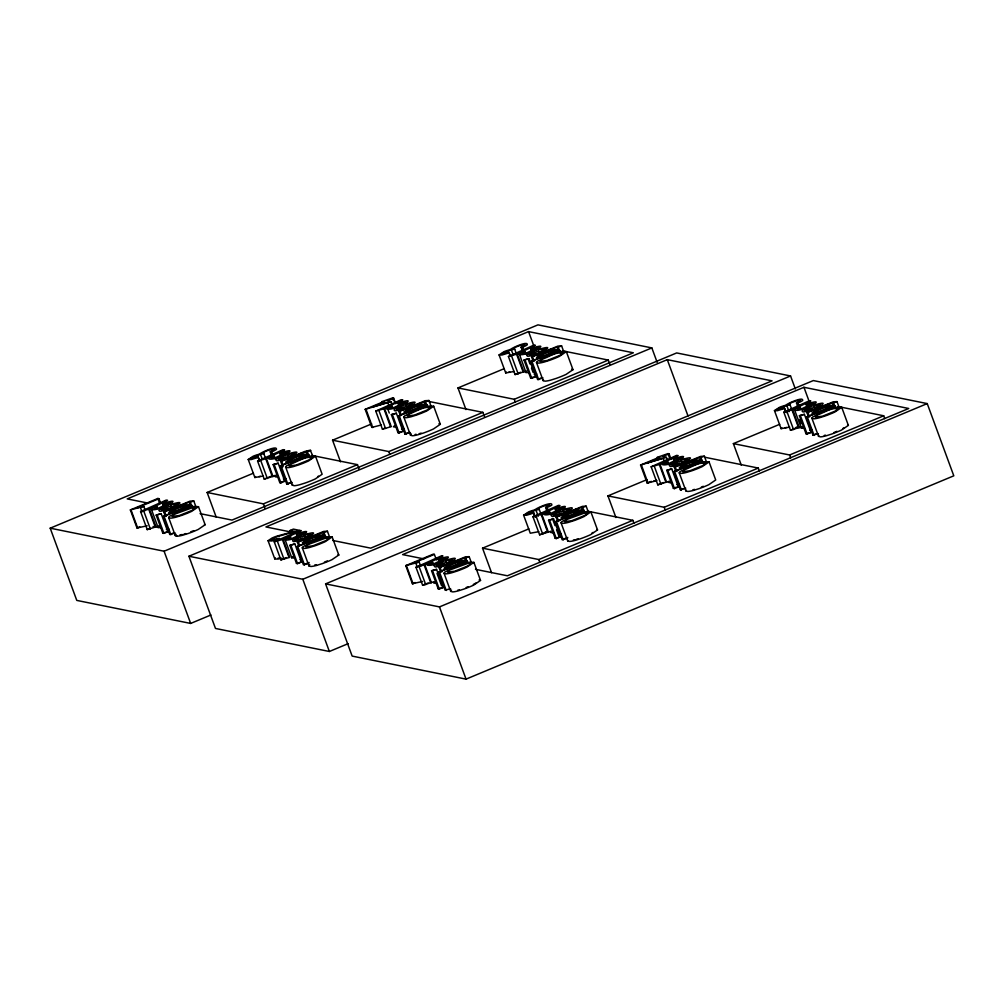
<?xml version="1.0" encoding="UTF-8"?>
<svg xmlns="http://www.w3.org/2000/svg" width="1004" height="1004" viewBox="0 0 1004 1004"><rect width="100%" height="100%" fill="white"/><g stroke="black" fill="none" stroke-linecap="round" stroke-linejoin="round"><path stroke-width="1.5" d="M198.491 506.681L191.626 511.375A20.883 3.376 -20.2 0 1 181.849 515.341L176.353 517.085A13.454 2.171 -20.2 0 1 170.554 518.139L168.672 517.637A14.081 2.272 -20.2 0 1 169.5 516.345L177.382 512.115L189.204 507.685A12.6 2.033 -20.2 0 1 193.897 506.505L198.491 506.681L205.142 524.741L198.265 529.434A20.883 3.376 -20.2 0 1 188.501 533.4L182.992 535.132A13.454 2.171 -20.2 0 1 177.193 536.199M315.494 456.192L308.617 460.899A20.883 3.376 -20.2 0 1 298.853 464.865L293.356 466.596A13.454 2.171 -20.2 0 1 287.546 467.663L285.676 467.149A14.081 2.272 -20.2 0 1 286.504 465.856L294.385 461.627L306.207 457.209A12.6 2.033 -20.2 0 1 310.901 456.029L315.494 456.192L322.133 474.252L315.269 478.946A20.883 3.376 -20.2 0 1 305.492 482.911L299.995 484.643A13.454 2.171 -20.2 0 1 294.185 485.71L292.315 485.208L285.676 467.149M332.148 536.952L325.271 541.645A20.883 3.376 -20.2 0 1 315.507 545.611L310.01 547.356A13.454 2.171 -20.2 0 1 304.199 548.422L302.329 547.908A14.081 2.272 -20.2 0 1 303.158 546.615L311.039 542.386L322.861 537.956A12.6 2.033 -20.2 0 1 327.555 536.776L332.148 536.952L338.8 555.011L331.922 559.705A20.883 3.376 -20.2 0 1 322.146 563.671L316.649 565.403M433.69 406.231L426.813 410.925A20.883 3.376 -20.2 0 1 417.036 414.89L411.54 416.635A13.454 2.171 -20.2 0 1 405.741 417.702L403.859 417.187A14.081 2.272 -20.2 0 1 404.7 415.894L412.569 411.665L424.391 407.235A12.6 2.033 -20.2 0 1 429.084 406.055L433.69 406.231L440.329 424.29L433.452 428.984A20.883 3.376 -20.2 0 1 423.688 432.95L418.191 434.682A13.454 2.171 -20.2 0 1 412.38 435.749L410.51 435.247L403.859 417.187M473.888 562.378L467.011 567.072A20.883 3.376 -20.2 0 1 457.247 571.038L451.737 572.769A13.454 2.171 -20.2 0 1 445.939 573.836L444.069 573.334A14.081 2.272 -20.2 0 1 444.897 572.042L452.766 567.8L464.601 563.382A12.6 2.033 -20.2 0 1 469.282 562.202L473.888 562.378L480.527 580.425L473.65 585.131A20.883 3.376 -20.2 0 1 463.886 589.084L458.389 590.829A13.454 2.171 -20.2 0 1 452.578 591.896L450.708 591.381L444.069 573.334M566.344 351.638L559.466 356.332A20.883 3.376 -20.2 0 1 549.69 360.298L544.193 362.042A13.454 2.171 -20.2 0 1 538.395 363.097L536.512 362.595A14.081 2.272 -20.2 0 1 537.353 361.302L545.222 357.073L557.044 352.642A12.6 2.033 -20.2 0 1 561.738 351.463L566.344 351.638L572.983 369.698L566.105 374.392A20.883 3.376 -20.2 0 1 556.341 378.357L550.845 380.089A13.454 2.171 -20.2 0 1 545.034 381.156L543.164 380.642L536.512 362.595M590.879 511.889L584.014 516.583A20.883 3.376 -20.2 0 1 574.238 520.549L568.741 522.293A13.454 2.171 -20.2 0 1 562.93 523.348L561.06 522.846L567.712 540.892L569.582 541.407A13.454 2.171 -20.2 0 0 575.38 540.34L580.889 538.608A20.883 3.376 -20.2 0 0 590.653 534.643L597.531 529.949L590.879 511.889L586.286 511.714A12.6 2.033 -20.2 0 0 581.592 512.893L569.77 517.324L561.889 521.553A14.081 2.272 -20.2 0 0 561.06 522.846M709.075 461.928L702.198 466.622A20.883 3.376 -20.2 0 1 692.434 470.587L686.937 472.319A13.454 2.171 -20.2 0 1 681.126 473.386L679.256 472.884A14.081 2.272 -20.2 0 1 680.084 471.591L687.953 467.349L699.788 462.932A12.6 2.033 -20.2 0 1 704.469 461.752L709.075 461.928L715.714 479.975L708.837 484.681A20.883 3.376 -20.2 0 1 699.073 488.647L693.576 490.379A13.454 2.171 -20.2 0 1 687.765 491.445L685.895 490.931L679.256 472.884M841.728 407.335L834.851 412.029A20.883 3.376 -20.2 0 1 825.087 415.995L819.59 417.727A13.454 2.171 -20.2 0 1 813.78 418.793L811.91 418.291L818.549 436.338L820.419 436.853A13.454 2.171 -20.2 0 0 826.229 435.786L831.726 434.042A20.883 3.376 -20.2 0 0 841.49 430.076L848.367 425.382L841.728 407.335L837.123 407.16A12.6 2.033 -20.2 0 0 832.441 408.339L820.607 412.757L812.738 416.999A14.081 2.272 -20.2 0 0 811.91 418.291M263.399 475.996L254.865 477.527L248.226 459.481L253.196 456.218A6.476 1.042 -20.2 0 1 258.43 454.473L260.136 453.657C262.094 452.026 277.493 445.123 276.464 449.328A9.036 1.456 -20.2 0 1 273.314 451.135L270.227 451.8L271.758 455.967M254.865 477.527L255.543 476.511M514.249 371.442L505.715 372.973L499.076 354.927L504.033 351.664A6.476 1.042 -20.2 0 1 509.279 349.907L510.973 349.103C512.944 347.472 528.342 340.557 527.301 344.774A9.036 1.456 -20.2 0 1 524.151 346.581L521.076 347.246L522.607 351.413M505.715 372.973L506.38 371.957M538.797 531.693L530.263 533.224L523.611 515.178L528.581 511.914A6.476 1.042 -20.2 0 1 533.827 510.157L535.521 509.354C537.491 507.723 552.89 500.808 551.849 505.025A9.036 1.456 -20.2 0 1 548.699 506.832L545.624 507.497L547.155 511.663M789.633 427.127L781.099 428.67L774.46 410.611L779.43 407.36A6.476 1.042 -20.2 0 1 784.664 405.603L786.37 404.788C788.328 403.169 803.727 396.254 802.698 400.471A9.036 1.456 -20.2 0 1 799.548 402.265L796.461 402.93L797.992 407.097M781.099 428.67L781.777 427.654M151.453 509.48L151.554 509.191A7.605 1.23 -20.2 0 1 153.336 507.873L157.264 506.706L154.465 508.476L155.934 508.651A5.836 0.941 -20.2 0 0 159.172 507.811L170.278 502.477L162.773 503.694C188.413 495.11 158.406 511.952 151.453 509.48L158.092 527.539L161.406 527.715M158.092 527.539L158.193 527.238A7.605 1.23 -20.2 0 1 159.147 526.435M285.111 539.75L285.211 539.462A7.605 1.23 -20.2 0 1 286.993 538.157L290.922 536.977L288.123 538.746L289.591 538.922A5.836 0.941 -20.2 0 0 292.829 538.081L303.936 532.747L296.418 533.965C322.071 525.393 292.064 542.223 285.111 539.75L291.75 557.81L295.063 557.986M291.75 557.81L291.85 557.509A7.605 1.23 -20.2 0 1 292.804 556.705M386.741 408.741C392.514 412.205 424.039 394.446 397.96 403.244L398.977 406.018M529.246 372.672L525.933 372.497L519.394 354.148A7.605 1.23 -20.2 0 1 521.176 352.831L525.105 351.664L526.134 354.45M525.933 372.497L526.046 372.195A7.605 1.23 -20.2 0 1 526.397 371.831M550.581 532.446L553.794 532.923M794.679 410.134L794.791 409.833A7.605 1.23 -20.2 0 1 796.574 408.528L800.502 407.36L797.703 409.13L799.171 409.293A5.836 0.941 -20.2 0 0 802.397 408.465L813.504 403.131L805.999 404.336C831.638 395.764 801.644 412.606 794.679 410.134L801.33 428.181L804.631 428.357M801.33 428.181L801.43 427.892A7.605 1.23 -20.2 0 1 801.782 427.516M280.831 558.362A8.057 1.305 -20.2 0 1 278.07 559.052L274.832 559.027L268.055 540.692L271.971 538.069A9.187 1.481 -20.2 0 1 276.928 536.111L294.536 531.342L290.143 530.463L291.16 533.237M274.694 558.739L275.447 557.873M274.268 456.23L271.469 457.987L272.937 458.163A5.836 0.941 -20.2 0 0 276.175 457.322L287.269 452.001L279.765 453.206C305.856 444.408 274.318 462.166 268.557 458.702A7.605 1.23 -20.2 0 1 270.34 457.397L274.268 456.23L275.284 459.004M525.105 351.664L522.318 353.433L523.774 353.609A5.836 0.941 -20.2 0 0 527.012 352.768L538.119 347.434L530.614 348.652C556.254 340.067 526.247 356.909 519.294 354.437M432.661 562.403L429.863 564.173L431.331 564.336A5.836 0.941 -20.2 0 0 434.556 563.508L445.663 558.174L438.158 559.379C464.25 550.594 432.711 568.352 426.938 564.875A7.605 1.23 -20.2 0 1 428.721 563.57L432.661 562.403L433.678 565.177M549.652 511.914L546.854 513.684L548.322 513.86A5.836 0.941 -20.2 0 0 551.56 513.019L562.667 507.685L555.149 508.902C581.241 500.105 549.715 517.863 543.942 514.399A7.605 1.23 -20.2 0 1 545.724 513.082L549.652 511.914L550.681 514.701M667.848 461.953L665.05 463.722L666.518 463.886A5.836 0.941 -20.2 0 0 669.743 463.057L680.85 457.724L673.345 458.941C699.437 450.143 667.898 467.902 662.125 464.425A7.605 1.23 -20.2 0 1 663.92 463.12L667.848 461.953L668.865 464.726M270.227 451.8L272.435 450.721A5.447 0.878 -20.2 0 0 273.854 449.202C271.231 449.102 260.438 452.415 263.876 453.783L265.407 457.949M521.076 347.246L523.272 346.167A5.447 0.878 -20.2 0 0 524.703 344.648C522.067 344.548 511.287 347.861 514.713 349.229L516.244 353.395M545.624 507.497L547.82 506.418A5.447 0.878 -20.2 0 0 549.251 504.899C546.615 504.799 535.835 508.112 539.261 509.48L540.792 513.646M796.461 402.93L798.669 401.851A5.447 0.878 -20.2 0 0 800.088 400.332C797.465 400.245 786.672 403.558 790.098 404.926L791.641 409.092M165.597 507.359L161.393 509.957L169.224 508.087L165.597 507.359L166.626 510.132M282.601 456.87L278.397 459.468L286.228 457.598L282.601 456.87L283.617 459.644M400.784 406.909L396.593 409.506L404.411 407.637L400.784 406.909L401.813 409.682M533.438 352.316L529.246 354.914L537.065 353.044L533.438 352.316L534.467 355.09M440.982 563.043L436.79 565.654L444.609 563.784L440.982 563.043L442.011 565.829M676.181 462.593L671.977 465.203L679.796 463.333L676.181 462.593L677.198 465.379M808.835 408L804.631 410.611L812.449 408.741L808.835 408L809.851 410.787M210.928 614.988L190.66 623.434L76.768 600.405L50.2 528.179L537.956 324.869L651.847 347.911L657.156 362.356M200.11 513.634L231.999 520.085L633.348 352.793L528.568 331.609L127.219 498.9L148.479 503.192M381.457 424.956L371.819 427.403L365.18 409.343L382.938 401.939L381.733 401.7L392.589 397.923L393.681 398.149L395.727 403.696M393.681 398.149L387.117 400.885L391.008 401.663L392.024 404.436M147.186 525.795L137.008 527.991L130.357 509.932L157.879 498.461L158.983 498.687L160.514 502.853M365.18 409.343L391.008 401.663M158.983 498.687L137.535 507.622L143.798 506.38L145.329 510.547M130.357 509.932L143.798 506.38M375.772 411.1L384.607 408.603L391.259 426.65L382.411 429.16L375.772 411.1L401.261 399.705L402.78 399.906L386.414 407.348L387.23 407.511L389.276 413.058M257.589 461.074L283.065 449.666L284.584 449.88L266.424 458.564L257.589 461.074L264.228 479.121L275.686 475.519L274.87 475.356M508.426 356.508L533.915 345.1L535.433 345.313L517.261 353.998L508.426 356.508L515.077 374.567L526.523 370.965M384.607 408.603L387.23 407.511M140.585 511.551L166.074 500.143L167.593 500.356L149.42 509.041L140.585 511.551L147.224 529.61L158.682 526.008M391.359 414.639L396.367 413.234L403.006 431.281L399.103 432.912L397.998 432.686L391.359 414.639L396.367 413.234M400.445 415.656L398.914 411.489L425.257 400.696L428.959 400.508L431.005 406.068M273.163 464.601L278.171 463.195L284.822 481.255L280.907 482.874L279.815 482.66L273.163 464.601L278.171 463.195M282.764 467.011L280.718 461.451L304.839 451.449L310.261 450.156L312.809 456.029M398.914 411.489L425.169 401.462L427.93 407.21M524.013 360.047L529.02 358.641L535.659 376.688L531.756 378.32L530.652 378.094L524.013 360.047L529.02 358.641M533.099 361.063L531.568 356.897L557.91 346.104L561.612 345.916L563.658 351.475M216.174 517.035L207.138 492.475L253.447 473.173M298.313 454.473L301.213 453.268M340.532 461.865L332.562 440.204L371.643 423.914M465.956 409.582L457.987 387.921L504.297 368.619M549.163 349.919L552.049 348.714M280.718 461.451L306.973 451.423L309.232 455.791M531.568 356.897L557.822 346.857L560.081 351.237M156.172 515.09L161.18 513.684L167.819 531.731L163.916 533.362L162.811 533.137L156.172 515.09L161.18 513.684M165.258 516.106L163.727 511.94L190.07 501.147L193.772 500.958L195.818 506.518M163.727 511.94L189.982 501.9L192.743 507.66L194.663 507.535L194.789 508.551A10.379 1.682 -20.2 0 1 191.275 510.71L179.264 515.529L172.023 516.445A9.714 1.569 -20.2 0 1 175.085 514.035L192.73 507.597M410.385 432.523L404.963 434.104L398.312 416.045L408.088 411.966C396.593 414.69 412.242 406.444 415.694 406.131A10.115 1.631 -20.2 0 1 421.329 404.424L424.805 404.273L423.311 405.679L426.825 404.85L427.842 407.624M292.202 482.485L286.767 484.066L280.129 466.007L289.905 461.94C278.409 464.651 294.059 456.406 297.51 456.092A10.115 1.631 -20.2 0 1 303.145 454.385L306.622 454.235L305.128 455.64L308.63 454.812L309.659 457.586M398.312 416.045L426.825 404.85M543.038 377.918L537.617 379.499L530.978 361.453L540.754 357.374C529.246 360.097 544.896 351.839 548.347 351.526A10.115 1.631 -20.2 0 1 553.982 349.831L557.458 349.681L555.965 351.086L559.479 350.245L560.496 353.031M280.129 466.007L308.63 454.812M530.978 361.453L559.479 350.245M175.198 532.961L169.776 534.542L163.125 516.495L172.901 512.416C161.406 515.14 177.055 506.882 180.507 506.568A10.115 1.631 -20.2 0 1 186.142 504.874L189.618 504.723L188.124 506.129L191.638 505.288L192.655 508.074M137.008 527.991L139.757 526.849M163.125 516.495L191.638 505.288M382.411 429.16L385.197 428.005M264.228 479.121L271.168 476.235M515.077 374.567L520.624 372.246M147.224 529.61L149.998 528.455M397.998 432.686L403.006 431.281M279.815 482.66L282.413 481.569M530.652 378.094L533.262 377.015M162.811 533.137L167.819 531.731M404.963 434.104L409.155 432.347M286.767 484.066L290.959 482.322M537.617 379.499L541.809 377.755M171.169 533.965L173.968 532.798M207.138 492.475L263.399 503.857L357.474 464.651L359.068 468.981M332.562 440.204L388.824 451.574L482.886 412.368L484.493 416.698M457.987 387.921L514.249 399.291L608.311 360.085L609.905 364.414M50.2 528.179L164.091 551.221L651.847 347.911M348.2 643.639L329.375 651.483L215.483 628.454L188.915 556.241L676.671 352.931L790.562 375.96L795.344 388.962M332.751 540.466L370.714 548.146L772.063 380.855L667.284 359.658L265.934 526.949L290.231 531.869M290.143 530.463L293.369 529.108L299.292 530.313L276.627 536.876L271.13 539.713L272.548 539.989A5.271 0.853 -20.2 0 0 276.301 538.985L279.501 538.433L275.811 539.801A8.057 1.305 -20.2 0 1 271.419 541.005L268.055 540.692M274.243 541.821L299.732 530.426L301.25 530.627L283.078 539.324L274.243 541.821L280.882 559.881L289.717 557.371L283.078 539.324M289.83 545.36L294.837 543.955L301.476 562.002L297.573 563.633L296.469 563.407L289.83 545.36L294.837 543.955M298.916 546.377L297.372 542.21L323.727 531.417L327.429 531.229L329.463 536.789M297.372 542.21L323.639 532.183L326.4 537.931L328.321 537.818L328.446 538.834A10.379 1.682 -20.2 0 1 324.932 540.98L312.922 545.799L305.68 546.716A9.714 1.569 -20.2 0 1 308.743 544.306L326.388 537.868M296.782 546.766L306.559 542.687C295.063 545.41 310.713 537.165 314.164 536.851A10.115 1.631 -20.2 0 1 319.799 535.145L323.275 534.994L321.782 536.4L325.283 535.571L296.782 546.766L303.434 564.825L308.855 563.244M280.882 559.881L286.429 557.571M296.469 563.407L301.476 562.002M304.827 564.235L309.019 562.491M188.915 556.241L302.806 579.27L790.562 375.96M325.585 583.876L813.34 380.566L927.232 403.595L953.8 475.821L466.044 679.131L352.153 656.089L325.585 583.876L439.476 606.905L927.232 403.595M475.494 569.331L507.384 575.781L908.733 408.49L803.953 387.293L402.604 554.597L423.864 558.889M656.842 480.64L647.203 483.087L640.565 465.04L658.323 457.636L657.118 457.385L667.974 453.62L669.066 453.833L671.111 459.393M669.066 453.833L662.514 456.569L666.392 457.36L667.422 460.133M422.571 581.479L412.393 583.688L405.754 565.628L433.264 554.158L434.368 554.384L436.414 559.943M640.565 465.04L666.392 457.36M434.368 554.384L412.92 563.319L419.183 562.077L420.714 566.243M405.754 565.628L419.183 562.077M651.157 466.797L676.646 455.389L678.164 455.603L660.004 464.287L651.157 466.797L657.808 484.857L669.254 481.255M532.973 516.759L558.462 505.351L559.981 505.564L541.809 514.249L532.973 516.759L539.612 534.818L551.071 531.216M783.823 412.205L809.299 400.797L810.818 401.01L792.658 409.695L783.823 412.205L790.462 430.252L801.907 426.662L801.104 426.499M415.97 567.247L441.459 555.839L442.977 556.053L424.805 564.737L415.97 567.247L422.621 585.294L434.067 581.705M666.744 470.336L671.751 468.931L678.39 486.978L674.487 488.609L673.383 488.383L666.744 470.336L671.751 468.931M675.83 471.353L674.299 467.186L700.654 456.393L704.344 456.205L706.389 461.752M674.299 467.186L700.554 457.146L703.315 462.907M548.56 520.298L553.568 518.892L560.207 536.939L556.304 538.571L555.199 538.345L548.56 520.298L553.568 518.892M557.647 521.314L556.103 517.148L582.458 506.355L586.16 506.167L588.193 511.726M799.397 415.731L804.405 414.326L811.044 432.385L807.141 434.017L806.036 433.791L799.397 415.731L804.405 414.326M808.484 416.76L806.952 412.594L833.307 401.801L836.997 401.613L839.043 407.16M491.558 572.719L482.535 548.171L528.844 528.87M572.255 510.772L576.597 508.965M615.929 517.549L607.947 495.888L647.028 479.598M741.341 465.279L733.372 443.617L779.681 424.303M823.104 406.206L827.434 404.399M556.103 517.148L582.37 507.108L585.131 512.868L587.051 512.743L587.177 513.759A10.379 1.682 -20.2 0 1 583.663 515.918L571.652 520.737L564.411 521.653A9.714 1.569 -20.2 0 1 567.473 519.244L585.119 512.806M806.952 412.594L833.207 402.554L835.981 408.314M431.557 570.774L436.564 569.368L443.203 587.428L439.3 589.059L438.196 588.833L431.557 570.774L436.564 569.368M440.643 571.803L439.112 567.636L465.454 556.843L469.157 556.655L471.202 562.202M439.112 567.636L465.367 557.596L468.128 563.357L470.06 563.231L470.173 564.248A10.379 1.682 -20.2 0 1 466.672 566.407L454.661 571.226L447.407 572.142A9.714 1.569 -20.2 0 1 450.47 569.732L468.115 563.282M673.709 471.742L683.486 467.663C671.977 470.374 687.64 462.129 691.091 461.815A10.115 1.631 -20.2 0 1 696.726 460.121L700.19 459.97L698.709 461.363L702.21 460.535L673.709 471.742L680.348 489.789L685.77 488.208M647.203 483.087L651.307 481.38M555.513 521.703L565.29 517.625C553.794 520.348 569.444 512.09 572.895 511.776A10.115 1.631 -20.2 0 1 578.53 510.082L582.006 509.932L580.513 511.337L584.027 510.496L555.513 521.703L562.165 539.75L567.586 538.169M818.423 433.615L813.002 435.196L806.363 417.149L816.139 413.071C804.631 415.781 820.293 407.536 823.744 407.222A10.115 1.631 -20.2 0 1 829.379 405.528L832.856 405.378L831.362 406.771L834.864 405.942L835.88 408.716M806.363 417.149L834.864 405.942M438.522 572.192L448.299 568.113C436.79 570.824 452.44 562.579 455.904 562.265A10.115 1.631 -20.2 0 1 461.539 560.571L465.003 560.42L463.509 561.813L467.023 560.985L438.522 572.192L445.161 590.239L450.583 588.658M412.393 583.688L415.141 582.533M657.808 484.857L663.355 482.535M539.612 534.818L546.553 531.919L545.448 531.706M790.462 430.252L797.389 427.365L796.285 427.139M422.621 585.294L428.168 582.985M673.383 488.383L675.993 487.304M555.199 538.345L560.207 536.939M806.036 433.791L811.044 432.385M438.196 588.833L443.203 587.428M680.348 489.789L683.147 488.634M563.558 539.173L567.749 537.429M813.002 435.196L815.8 434.029M482.535 548.171L538.797 559.542L632.859 520.336L633.926 523.222M607.947 495.888L664.209 507.271L758.284 468.065L759.338 470.951M733.372 443.617L789.633 454.988L883.708 415.781L884.762 418.668M190.785 531.844L193.709 530.652M324.443 562.114L327.367 560.922M834.01 432.486L836.947 431.306M701.357 487.078L703.315 486.287M466.17 587.528L468.128 586.738M510.358 355.529L508.827 352.278C491.583 357.236 511.161 349.116 514.713 349.229M259.509 460.083L257.99 456.833C240.734 461.79 260.325 453.682 263.876 453.783M786.257 412.606L784.224 407.963C766.604 412.82 786.722 405.039 790.098 404.926M535.408 517.16L533.375 512.529C515.767 517.374 535.872 509.593 539.261 509.48M558.538 347.07L561.612 345.916M425.884 401.663L428.959 400.508M307.701 451.624L310.763 450.47M190.697 502.113L193.772 500.958M324.355 532.384L327.429 531.229M833.935 402.755L836.997 401.613M701.281 457.347L704.344 456.205M583.086 507.321L586.16 506.167M466.094 557.797L469.157 556.655M509.329 352.743L501.975 355.014L499.076 354.927M258.492 457.309L251.138 459.568L248.226 459.481M784.726 408.44L777.372 410.699L774.46 410.611M533.877 512.994L526.523 515.265L523.611 515.178M397.96 403.244L405.465 402.027L394.359 407.36A5.836 0.941 -20.2 0 1 391.121 408.201L389.665 408.026L392.451 406.256L388.523 407.436A7.605 1.23 -20.2 0 0 386.741 408.741M538.182 349.643C559.554 342.879 539.462 354.362 531.718 355.491A9.438 1.519 -20.2 0 1 527.577 356.257C523.862 354.776 533.588 351.852 535.057 350.923L539.888 351.902L544.959 348.815L538.182 349.643L539.211 352.417M405.528 404.236C426.901 397.471 406.808 408.954 399.065 410.084A9.438 1.519 -20.2 0 1 394.923 410.849C391.209 409.368 400.935 406.444 402.403 405.516L407.235 406.494L412.305 403.407L405.528 404.236L406.557 407.009M287.345 454.197C308.717 447.433 288.612 458.916 280.869 460.045A9.438 1.519 -20.2 0 1 276.74 460.823C273.025 459.33 282.739 456.406 284.207 455.477L289.052 456.456L294.122 453.381L287.345 454.197L288.361 456.971M170.341 504.686C191.714 497.921 171.621 509.404 163.878 510.534A9.438 1.519 -20.2 0 1 159.736 511.3C156.022 509.819 165.748 506.894 167.216 505.966L172.048 506.945L177.118 503.857L170.341 504.686L171.37 507.459M303.999 534.956C325.371 528.192 305.279 539.675 297.535 540.805A9.438 1.519 -20.2 0 1 293.394 541.57C289.679 540.089 299.405 537.165 300.861 536.236L305.705 537.215L310.776 534.128L303.999 534.956L305.028 537.73M813.579 405.327C834.939 398.575 814.846 410.046 807.103 411.188A9.438 1.519 -20.2 0 1 802.962 411.954C799.259 410.46 808.973 407.536 810.441 406.62L815.286 407.599L820.343 404.512L813.579 405.327L814.595 408.113M680.925 459.92C702.285 453.168 682.193 464.639 674.45 465.781A9.438 1.519 -20.2 0 1 670.308 466.546C666.606 465.053 676.319 462.141 677.788 461.212L682.632 462.191L687.69 459.104L680.925 459.92L681.942 462.706M562.729 509.894C584.102 503.129 564.01 514.613 556.266 515.742A9.438 1.519 -20.2 0 1 552.125 516.508C548.41 515.027 558.136 512.103 559.592 511.174L564.436 512.153L569.506 509.066L562.729 509.894L563.759 512.667M445.738 560.37C467.098 553.618 447.006 565.089 439.263 566.231A9.438 1.519 -20.2 0 1 435.121 566.996C431.406 565.503 441.132 562.579 442.601 561.663L447.433 562.642L452.503 559.554L445.738 560.37L446.755 563.156M653.717 481.067L656.465 480.226M419.157 433.703L421.103 433.138M183.97 534.153L185.916 533.588M576.359 539.361L578.304 538.797M692.911 489.776L694.542 489.4M457.724 590.226L459.355 589.837M258.969 476.611L260.375 476.323M785.203 427.742L786.609 427.453M182.339 534.542L179.929 534.868M824.221 435.422L825.564 435.184M314.654 565.051L315.996 564.813M573.384 539.989L574.727 539.75M396.593 427.265L393.392 426.788A7.605 1.23 -20.2 0 1 394.334 425.985M278.397 477.226L275.196 476.749A7.605 1.23 -20.2 0 1 275.548 476.385M671.977 482.962L668.777 482.485A7.605 1.23 -20.2 0 1 669.128 482.108M436.79 583.399L433.59 582.935A7.605 1.23 -20.2 0 1 433.941 582.558M415.116 434.418L416.183 434.33M508.915 372.057L509.819 372.045M278.108 558.048L279.187 558.036A5.271 0.853 -20.2 0 0 280.844 557.697M177.193 536.199L175.323 535.684L168.672 517.637M571.577 369.183L572.983 369.698M438.911 423.776L440.329 424.29M479.121 579.923L480.527 580.425M562.692 350.86L608.311 360.085M838.089 406.557L883.708 415.781M534.567 376.475L535.659 376.688M428.156 401.299L482.886 412.368M705.059 457.297L758.284 468.065M677.298 486.752L678.39 486.978M311.855 455.414L357.474 464.651M587.24 511.111L632.859 520.336M283.718 481.029L284.822 481.255M153.06 526.498L154.164 526.711M847.64 424.943L848.367 425.382M596.79 529.51L597.531 529.949M338.059 554.572L338.8 555.011M204.414 524.301L205.142 524.741M511.5 350.383L513.169 354.6M260.651 454.937L262.333 459.154M302.329 547.908L308.968 565.967L310.851 566.469A13.454 2.171 -20.2 0 0 316.649 565.403M832.492 402.729L833.508 405.503M814.282 405.741L815.298 408.515M803.953 387.293L809.274 401.738M806.651 404.737L807.668 407.511M805.999 404.336L807.015 407.122M808.057 412.807L809.588 416.974M807.454 417.363L814.106 435.422M798.004 402.968L799.033 405.741M800.502 415.957L807.141 434.017M799.36 419.722L800.891 423.876M792.658 409.695L799.297 427.754M791.842 409.532L798.494 427.591M787.023 406.131L789.069 411.69M786.935 411.577L793.574 429.637M784.224 407.963L785.241 410.749M789.633 454.988L790.7 457.874M667.284 359.658L688.016 415.982M699.838 457.322L701.369 461.489M673.998 459.33L675.014 462.116M673.345 458.941L674.362 461.714M675.403 467.4L676.934 471.566M674.801 471.955L681.452 490.015M667.974 453.62L669.505 457.786M667.848 470.55L674.487 488.609M663.318 458.64L664.849 462.806M660.004 464.287L666.643 482.347M659.189 464.124L665.84 482.184M654.269 466.182L660.921 484.229M664.209 507.271L665.275 510.157M641.468 465.216L648.107 483.275M557.107 347.033L559.14 352.592M528.568 331.609L533.89 346.054M531.267 349.041L532.283 351.827M530.614 348.652L531.631 351.425M532.66 357.123L534.191 361.289M532.07 361.678L538.709 379.725M528.43 359.808L529.961 363.975M531.492 368.142L533.024 372.308M522.62 347.271L524.151 351.438M581.642 507.284L582.671 510.057M525.117 360.26L531.756 378.32M517.261 353.998L523.912 372.057M516.458 353.835L523.097 371.894M511.538 355.893L518.189 373.94M508.827 352.278L510.371 356.445M563.432 510.296L564.461 513.069M555.802 509.292L556.831 512.078M555.149 508.902L556.178 511.676M514.249 399.291L515.316 402.19M557.207 517.374L558.739 521.54M556.618 521.929L563.257 539.976M552.464 518.666L555.024 525.607M556.555 529.773L559.102 536.726M547.167 507.522L548.699 511.689M549.652 520.511L556.304 538.571M541.809 514.249L548.448 532.308M541.005 514.086L547.644 532.145M536.186 510.685L538.232 516.244M536.086 516.144L542.725 534.191M533.375 512.529L534.906 516.696M538.797 559.542L539.851 562.441M424.454 401.625L425.985 405.792M464.651 557.772L466.697 563.319M406.243 404.637L407.26 407.423M398.613 403.646L399.63 406.419M400.006 411.715L401.035 414.489M392.589 397.923L393.606 400.696M399.416 416.271L406.055 434.318M387.921 402.955L388.95 405.729M392.464 414.865L399.103 432.912M383.804 408.44L390.443 426.487M438.158 559.379L439.175 562.165M440.204 567.85L441.747 572.016M439.614 572.405L446.265 590.465M378.884 410.485L385.536 428.532M436.991 573.322L441.597 585.821M388.824 451.574L389.891 454.461M432.661 571L439.3 589.059M424.805 564.737L431.456 582.797M424.002 564.574L430.641 582.634M439.476 606.905L466.044 679.131M366.071 409.532L372.722 427.578M419.082 566.62L425.734 584.679M415.932 563.432L416.949 566.206M406.457 565.767L413.096 583.826M306.258 451.587L307.789 455.753M322.911 532.346L323.941 535.132M288.048 454.599L289.077 457.385M280.417 453.607L281.446 456.381M279.765 453.206L280.794 455.979M281.823 461.677L283.354 465.843M281.233 466.232L287.872 484.292M304.701 535.358L305.731 538.144M271.783 451.838L273.314 456.004M274.268 464.827L280.907 482.874M297.071 534.366L298.1 537.14M296.418 533.965L297.448 536.738M298.477 542.436L299.493 545.21M266.424 458.564L273.063 476.611M265.608 458.401L272.26 476.448M297.887 546.992L304.526 565.039M260.701 460.447L267.34 478.506M290.922 545.586L297.573 563.633M257.99 456.833L259.521 460.999M302.806 579.27L329.375 651.483M282.275 539.161L288.914 557.207M277.355 541.206L283.994 559.253M263.399 503.857L264.993 508.187M189.254 502.075L190.283 504.849M171.056 505.087L172.073 507.861M163.426 504.083L164.443 506.869M162.773 503.694L163.79 506.468M164.819 512.165L166.35 516.332M157.879 498.461L159.41 502.627M164.229 516.721L170.868 534.768M157.264 515.303L163.916 533.362M149.42 509.041L156.059 527.1M148.617 508.877L155.256 526.937M164.091 551.221L190.66 623.434M143.697 510.936L150.336 528.982M140.535 507.735L142.079 511.902M131.072 510.082L137.711 528.129M292.315 485.208A14.081 2.272 -20.2 0 1 292.616 484.43M318.431 476.122A10.379 1.682 -20.2 0 1 317.64 476.737M285.851 478.519A9.438 1.519 -20.2 0 1 283.379 478.87M410.51 435.247A14.081 2.272 -20.2 0 1 411.339 433.954M404.047 428.557A9.438 1.519 -20.2 0 1 401.562 428.909M543.164 380.642A14.081 2.272 -20.2 0 1 543.465 379.863M536.701 373.965A9.438 1.519 -20.2 0 1 534.216 374.316M175.323 535.684A14.081 2.272 -20.2 0 1 176.152 534.404M168.86 529.008A9.438 1.519 -20.2 0 1 166.375 529.359M308.981 565.967A14.081 2.272 -20.2 0 1 309.809 564.675M301.125 559.529A9.438 1.519 -20.2 0 1 300.033 559.63M567.712 540.892A14.081 2.272 -20.2 0 1 567.724 540.554M593.038 532.434A10.379 1.682 -20.2 0 1 591.858 533.162M561.249 534.216A9.438 1.519 -20.2 0 1 558.764 534.567M685.895 490.931A14.081 2.272 -20.2 0 1 686.196 490.153M679.432 484.242A9.438 1.519 -20.2 0 1 676.96 484.606M818.549 436.338A14.081 2.272 -20.2 0 1 818.85 435.56M843.875 427.867A10.379 1.682 -20.2 0 1 842.695 428.595M812.085 429.649A9.438 1.519 -20.2 0 1 809.613 430.013M450.708 591.381A14.081 2.272 -20.2 0 1 451.536 590.088M476.034 582.91A10.379 1.682 -20.2 0 1 473.311 584.453M442.864 584.956A9.438 1.519 -20.2 0 1 441.773 585.056M295.063 540.001L297.209 540.202L302.882 538.357L299.255 537.629L295.063 540.001M553.794 514.939L555.94 515.14L561.612 513.295L557.986 512.567L553.794 514.939M312.156 457.598L311.78 458.075A10.379 1.682 -20.2 0 1 308.278 460.221L296.268 465.053L289.014 465.956A9.714 1.569 -20.2 0 1 292.076 463.547C298.213 461.3 305.869 456.054 312.156 457.598M430.352 407.637L429.976 408.113A10.379 1.682 -20.2 0 1 426.474 410.259L414.464 415.079L407.21 415.995A9.714 1.569 -20.2 0 1 410.272 413.585C416.396 411.339 424.052 406.093 430.352 407.637M563.006 353.031L562.629 353.508A10.379 1.682 -20.2 0 1 559.128 355.667L547.117 360.486L539.863 361.402A9.714 1.569 -20.2 0 1 542.926 358.993C549.05 356.746 556.705 351.5 563.006 353.031M705.737 463.321L705.36 463.798A10.379 1.682 -20.2 0 1 701.859 465.956L689.848 470.776L682.594 471.692A9.714 1.569 -20.2 0 1 685.657 469.282C691.781 467.036 699.437 461.79 705.737 463.321M838.39 408.728L838.014 409.205A10.379 1.682 -20.2 0 1 834.512 411.364L822.502 416.183L815.248 417.099A9.714 1.569 -20.2 0 1 818.31 414.677C824.435 412.443 832.103 407.197 838.39 408.728M171.948 511.023L171.408 511.412A5.045 0.816 -20.2 0 0 171.32 512.04L177.219 510.597L186.242 506.543A5.145 0.828 -20.2 0 0 186.581 505.702L180.645 507.171L171.948 511.023M288.951 460.535L288.399 460.924A5.045 0.816 -20.2 0 0 288.324 461.551L294.222 460.108L303.246 456.054A5.145 0.828 -20.2 0 0 303.584 455.226L297.636 456.682L288.951 460.535M407.135 410.573L406.595 410.962A5.045 0.816 -20.2 0 0 406.507 411.59L412.406 410.147L421.429 406.093A5.145 0.828 -20.2 0 0 421.768 405.265L415.832 406.72L407.135 410.573M539.788 355.981L539.248 356.37A5.045 0.816 -20.2 0 0 539.161 356.997L545.059 355.554L554.082 351.5A5.145 0.828 -20.2 0 0 554.421 350.66L548.485 352.128L539.788 355.981M305.605 541.294L305.065 541.683A5.045 0.816 -20.2 0 0 304.978 542.311L310.876 540.867L319.899 536.814A5.145 0.828 -20.2 0 0 320.238 535.985L314.302 537.441L305.605 541.294M447.345 566.72L446.793 567.109A5.045 0.816 -20.2 0 0 446.705 567.737L452.603 566.294L461.639 562.24A5.145 0.828 -20.2 0 0 461.965 561.399L456.029 562.867L447.345 566.72M564.336 516.232L563.796 516.621A5.045 0.816 -20.2 0 0 563.708 517.248L569.607 515.805L578.63 511.751A5.145 0.828 -20.2 0 0 578.969 510.911L573.033 512.379L564.336 516.232M682.532 466.27L681.98 466.659A5.045 0.816 -20.2 0 0 681.892 467.287L687.79 465.843L696.826 461.79A5.145 0.828 -20.2 0 0 697.165 460.949L691.216 462.417L682.532 466.27M815.185 411.678L814.633 412.067A5.045 0.816 -20.2 0 0 814.545 412.694L820.444 411.251L829.48 407.197A5.145 0.828 -20.2 0 0 829.819 406.356L823.87 407.825L815.185 411.678M384.043 402.165L371.681 407.31L386.841 402.729L384.043 402.165M659.427 457.862L647.065 463.007L662.226 458.426L659.427 457.862"/></g></svg>
